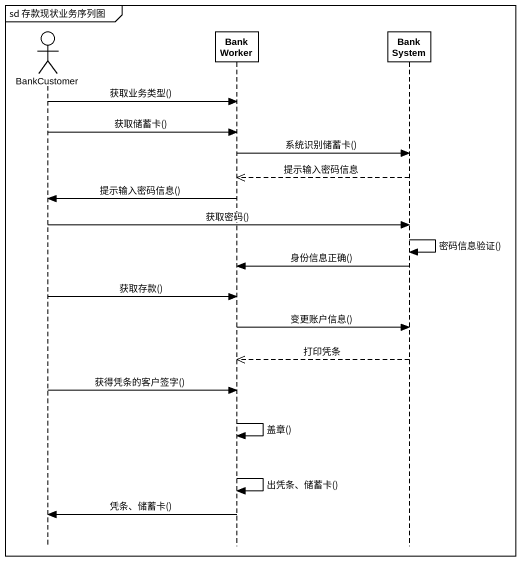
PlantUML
@startuml
mainframe sd 存款现状业务序列图
hide footbox
actor BankCustomer
participant BankWorker
participant BankSystem

BankCustomer -> BankWorker : 获取业务类型()
BankCustomer -> BankWorker : 获取储蓄卡()
BankWorker -> BankSystem : 系统识别储蓄卡()
BankSystem -->> BankWorker : 提示输入密码信息
BankWorker -> BankCustomer : 提示输入密码信息()
BankCustomer -> BankSystem : 获取密码()
BankSystem -> BankSystem : 密码信息验证()
BankSystem -> BankWorker : 身份信息正确()
BankCustomer -> BankWorker : 获取存款()
BankWorker -> BankSystem : 变更账户信息()
BankSystem -->> BankWorker : 打印凭条
BankCustomer -> BankWorker : 获得凭条的客户签字()
BankWorker -> BankWorker : 盖章()
BankWorker -> BankWorker : 出凭条、储蓄卡()
BankWorker -> BankCustomer : 凭条、储蓄卡()
@enduml
